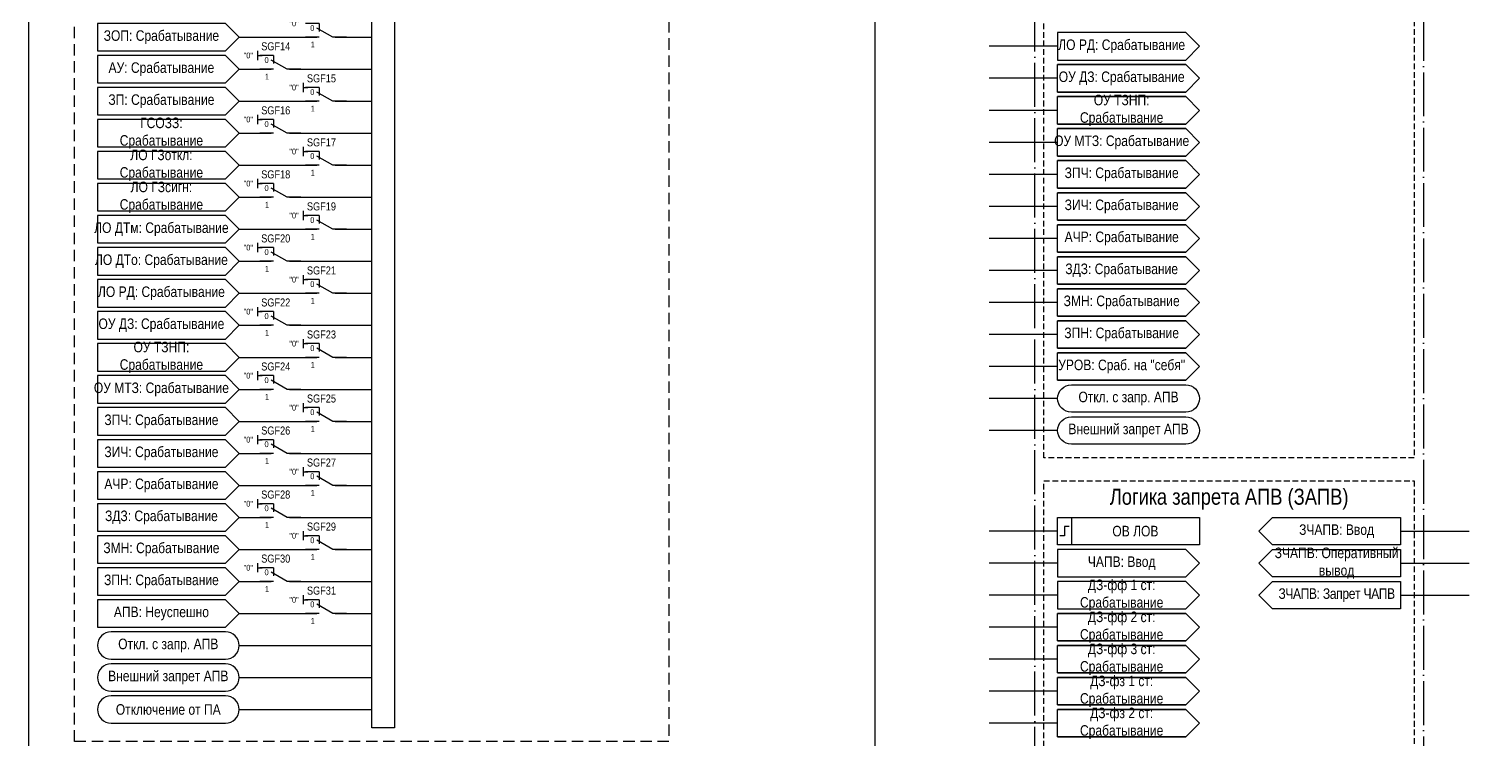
# Model space of a CAD drawing. Header units: millimetres. Extents: x -2568 to 301, y -166 to 1021.
# Drawn here: x -2509 to -2194, y 285.5 to 440.8 of the extents above; entities that cross this region are included whole.
import ezdxf
from ezdxf.enums import TextEntityAlignment as Align

# ---------------------------------------------------------------- set-up
doc = ezdxf.new("R2010")
doc.units = ezdxf.units.MM
doc.linetypes.add('ACAD_ISO04W100', pattern=[30, 24, -3, 0, -3])
doc.linetypes.add('штриховая2', pattern=[0.375, 0.25, -0.125])
doc.layers.add('TEXT', color=7, linetype='Continuous', lineweight=25)
doc.layers.add('Основная', color=7, linetype='Continuous')
doc.styles.add('2.5_Gost_RD', font='ARIALN.TTF', dxfattribs={"height": 2.5})
doc.styles.add('3.5_Gost_RD', font='ARIALN.TTF', dxfattribs={"height": 3.5})
doc.styles.add('Вывод', font='ARIALN.TTF', dxfattribs={"height": 2.5})
doc.styles.add('Компонент', font='ARIALN.TTF', dxfattribs={"height": 3.5})

# ---------------------------------------------------------------- blocks, each defined once
blk = doc.blocks.new('*U958')
at = {"layer": 'Основная', "color": 0}
blk.add_line((0, 0), (7, 4), dxfattribs=at)
at = {"layer": 'Основная', "ltscale": 0.35}
blk.add_line((6, 6), (6, 2.5), dxfattribs=at)
blk = doc.blocks.new('*U993')
at = {"layer": 'Основная', "color": 0}
for p, q in [((-3, 6), (-9, 6)), ((-3, 0), (-9, 0)), ((9, 0), (3, 0))]:
    blk.add_line(p, q, dxfattribs=at)
at = {"layer": 'Основная', "ltscale": 0.25, "xscale": -1}
blk.add_blockref('*U958', (3, 0), dxfattribs=at)
at = {"layer": 'Основная'}
for tag, height, style, p in [('В1', 2.5, 'Вывод', (-14, 6)), ('ОУ', 3.5, 'Компонент', (-2, 10)), ('В2', 2.5, 'Вывод', (-6, 4)), ('В3', 2.5, 'Вывод', (-6, 4))]:
    blk.add_attdef(tag, text='', height=height, dxfattribs=dict(at, style=style)).set_placement(p, align=Align.MIDDLE_CENTER)

msp = doc.modelspace()

# ---------------------------------------------------------------- linework, layer by layer
at = {"ltscale": 100}
for p, q in [((-2459, 436), (-2459, 434)), ((-2459, 435), (-2458, 435)), ((-2284, 437), (-2299, 437)), ((-2449, 429), (-2449, 427)), ((-2284, 430), (-2299, 430)), ((-2449, 428), (-2448, 428)), ((-2284, 423), (-2299, 423)), ((-2459, 422), (-2459, 420)), ((-2459, 421), (-2458, 421)), ((-2284, 416), (-2299, 416)), ((-2449, 415), (-2449, 413)), ((-2449, 414), (-2448, 414)), ((-2459, 408), (-2459, 406)), ((-2459, 407), (-2458, 407)), ((-2284, 409), (-2299, 409)), ((-2449, 401), (-2449, 399)), ((-2284, 402), (-2299, 402)), ((-2449, 400), (-2448, 400)), ((-2459, 394), (-2459, 392)), ((-2284, 395), (-2299, 395)), ((-2459, 393), (-2458, 393)), ((-2284, 388), (-2299, 388)), ((-2449, 387), (-2449, 385)), ((-2449, 386), (-2448, 386)), ((-2459, 380), (-2459, 378)), ((-2459, 379), (-2458, 379)), ((-2284, 381), (-2299, 381)), ((-2449, 373), (-2449, 371)), ((-2449, 372), (-2448, 372)), ((-2284, 374), (-2299, 374)), ((-2459, 366), (-2459, 364)), ((-2284, 367), (-2299, 367)), ((-2459, 365), (-2458, 365)), ((-2284, 360), (-2299, 360)), ((-2449, 359), (-2449, 357)), ((-2449, 358), (-2448, 358)), ((-2284, 353), (-2299, 353)), ((-2459, 352), (-2459, 350)), ((-2459, 351), (-2458, 351)), ((-2449, 345), (-2449, 343)), ((-2449, 344), (-2448, 344)), ((-2459, 338), (-2459, 336)), ((-2459, 337), (-2458, 337)), ((-2449, 331), (-2449, 329)), ((-2284, 331), (-2299, 331)), ((-2209, 331), (-2194, 331)), ((-2449, 330), (-2448, 330)), ((-2459, 324), (-2459, 322)), ((-2459, 323), (-2458, 323)), ((-2284, 324), (-2299, 324)), ((-2209, 324), (-2194, 324)), ((-2449, 317), (-2449, 315)), ((-2449, 316), (-2448, 316)), ((-2284, 317), (-2299, 317)), ((-2209, 317), (-2194, 317)), ((-2284, 310), (-2299, 310)), ((-2284, 303), (-2299, 303)), ((-2284, 296), (-2299, 296)), ((-2284, 289), (-2299, 289))]:
    msp.add_line(p, q, dxfattribs=at)
at = {"color": 3, "ltscale": 100}
msp.add_lwpolyline([(-2509, 1000), (-2324, 1000), (-2324, 0), (-2509, 0)], close=True, dxfattribs=at)
at = {"color": 251, "linetype": 'ACAD_ISO04W100', "lineweight": 30, "ltscale": 0.4, "true_color": 0x58595b}
msp.add_lwpolyline([(-2289, 1000), (-2204, 1000), (-2204, 85), (-2289, 85)], close=True, dxfattribs=at)
at = {"linetype": 'штриховая2', "ltscale": 5}
for points in [[(-2287, 602), (-2206, 602), (-2206, 347), (-2287, 347)], [(-2287, 342), (-2206, 342), (-2206, 87), (-2287, 87)]]:
    msp.add_lwpolyline(points, close=True, dxfattribs=at)
at = {"linetype": 'штриховая2', "ltscale": 10}
msp.add_lwpolyline([(-2499, 555), (-2369, 555), (-2369, 285), (-2499, 285)], close=True, dxfattribs=at)
at = {"ltscale": 100}
for points in [[(-2434, 481), (-2434, 527), (-2429, 527), (-2429, 288), (-2434, 288), (-2434, 481)], [(-2463, 439), (-2466, 442), (-2494, 442), (-2494, 436), (-2466, 436), (-2463, 439)], [(-2463, 439), (-2446, 439)], [(-2442, 439), (-2434, 439)], [(-2253, 437), (-2256, 440), (-2284, 440), (-2284, 434), (-2256, 434), (-2253, 437)], [(-2463, 432), (-2466, 435), (-2494, 435), (-2494, 429), (-2466, 429), (-2463, 432)], [(-2463, 432), (-2456, 432)], [(-2452, 432), (-2434, 432)], [(-2463, 425), (-2466, 428), (-2494, 428), (-2494, 422), (-2466, 422), (-2463, 425)], [(-2463, 425), (-2446, 425)], [(-2442, 425), (-2434, 425)], [(-2463, 418), (-2466, 421), (-2494, 421), (-2494, 415), (-2466, 415), (-2463, 418)], [(-2463, 418), (-2456, 418)], [(-2452, 418), (-2434, 418)], [(-2463, 411), (-2466, 414), (-2494, 414), (-2494, 408), (-2466, 408), (-2463, 411)], [(-2463, 411), (-2446, 411)], [(-2442, 411), (-2434, 411)], [(-2463, 404), (-2466, 407), (-2494, 407), (-2494, 401), (-2466, 401), (-2463, 404)], [(-2463, 404), (-2456, 404)], [(-2452, 404), (-2434, 404)], [(-2463, 397), (-2466, 400), (-2494, 400), (-2494, 394), (-2466, 394), (-2463, 397)], [(-2463, 397), (-2446, 397)], [(-2442, 397), (-2434, 397)], [(-2463, 390), (-2466, 393), (-2494, 393), (-2494, 387), (-2466, 387), (-2463, 390)], [(-2463, 390), (-2456, 390)], [(-2452, 390), (-2434, 390)], [(-2463, 383), (-2466, 386), (-2494, 386), (-2494, 380), (-2466, 380), (-2463, 383)], [(-2463, 383), (-2446, 383)], [(-2442, 383), (-2434, 383)], [(-2463, 376), (-2466, 379), (-2494, 379), (-2494, 373), (-2466, 373), (-2463, 376)], [(-2463, 376), (-2456, 376)], [(-2452, 376), (-2434, 376)], [(-2463, 369), (-2466, 372), (-2494, 372), (-2494, 366), (-2466, 366), (-2463, 369)], [(-2463, 369), (-2446, 369)], [(-2442, 369), (-2434, 369)], [(-2463, 362), (-2466, 365), (-2494, 365), (-2494, 359), (-2466, 359), (-2463, 362)], [(-2463, 362), (-2456, 362)], [(-2452, 362), (-2434, 362)], [(-2463, 355), (-2466, 358), (-2494, 358), (-2494, 352), (-2466, 352), (-2463, 355)], [(-2463, 355), (-2446, 355)], [(-2442, 355), (-2434, 355)], [(-2463, 348), (-2466, 351), (-2494, 351), (-2494, 345), (-2466, 345), (-2463, 348)], [(-2463, 348), (-2456, 348)], [(-2452, 348), (-2434, 348)], [(-2463, 341), (-2466, 344), (-2494, 344), (-2494, 338), (-2466, 338), (-2463, 341)], [(-2463, 341), (-2446, 341)], [(-2442, 341), (-2434, 341)], [(-2463, 334), (-2466, 337), (-2494, 337), (-2494, 331), (-2466, 331), (-2463, 334)], [(-2463, 334), (-2456, 334)], [(-2452, 334), (-2434, 334)], [(-2240, 331), (-2237, 334), (-2209, 334), (-2209, 328), (-2237, 328), (-2240, 331)], [(-2463, 327), (-2466, 330), (-2494, 330), (-2494, 324), (-2466, 324), (-2463, 327)], [(-2463, 327), (-2446, 327)], [(-2442, 327), (-2434, 327)], [(-2253, 324), (-2256, 327), (-2284, 327), (-2284, 321), (-2256, 321), (-2253, 324)], [(-2240, 324), (-2237, 327), (-2209, 327), (-2209, 321), (-2237, 321), (-2240, 324)], [(-2463, 320), (-2466, 323), (-2494, 323), (-2494, 317), (-2466, 317), (-2463, 320)], [(-2463, 320), (-2456, 320)], [(-2452, 320), (-2434, 320)], [(-2240, 317), (-2237, 320), (-2209, 320), (-2209, 314), (-2237, 314), (-2240, 317)], [(-2463, 313), (-2466, 316), (-2494, 316), (-2494, 310), (-2466, 310), (-2463, 313)], [(-2463, 313), (-2446, 313)], [(-2442, 313), (-2434, 313)], [(-2463, 306), (-2434, 306)], [(-2463, 299), (-2434, 299)], [(-2463, 292), (-2434, 292)]]:
    msp.add_lwpolyline(points, dxfattribs=at)
for points in [[(-2281, 357, -1), (-2281, 363), (-2256, 363, -1), (-2256, 357)], [(-2281, 350, -1), (-2281, 356), (-2256, 356, -1), (-2256, 350)], [(-2491, 303), (-2466, 303, 1), (-2466, 309), (-2491, 309, 1)], [(-2491, 296), (-2466, 296, 1), (-2466, 302), (-2491, 302, 1)], [(-2491, 289), (-2466, 289, 1), (-2466, 295), (-2491, 295, 1)]]:
    msp.add_lwpolyline(points, format="xyb", close=True, dxfattribs=at)
for points in [[(-2284, 334), (-2253, 334), (-2253, 328), (-2284, 328)], [(-2284, 334), (-2281, 334), (-2281, 328), (-2284, 328)]]:
    msp.add_lwpolyline(points, close=True, dxfattribs=at)
at = {"lineweight": 30, "ltscale": 100}
msp.add_lwpolyline([(-2281.5, 332), (-2282.5, 332), (-2282.5, 330), (-2283.5, 330)], dxfattribs=at)
at = {"layer": 'TEXT', "ltscale": 100}
for points in [[(-2284, 427), (-2256, 427), (-2253, 430), (-2256, 433), (-2284, 433), (-2256, 433), (-2253, 430), (-2256, 427), (-2284, 427), (-2284, 433)], [(-2284, 420), (-2256, 420), (-2253, 423), (-2256, 426), (-2284, 426), (-2256, 426), (-2253, 423), (-2256, 420), (-2284, 420), (-2284, 426)], [(-2284, 413), (-2256, 413), (-2253, 416), (-2256, 419), (-2284, 419), (-2256, 419), (-2253, 416), (-2256, 413), (-2284, 413), (-2284, 419)], [(-2284, 406), (-2256, 406), (-2253, 409), (-2256, 412), (-2284, 412), (-2256, 412), (-2253, 409), (-2256, 406), (-2284, 406), (-2284, 412)], [(-2284, 399), (-2256, 399), (-2253, 402), (-2256, 405), (-2284, 405), (-2256, 405), (-2253, 402), (-2256, 399), (-2284, 399), (-2284, 405)], [(-2284, 392), (-2256, 392), (-2253, 395), (-2256, 398), (-2284, 398), (-2256, 398), (-2253, 395), (-2256, 392), (-2284, 392), (-2284, 398)], [(-2284, 385), (-2256, 385), (-2253, 388), (-2256, 391), (-2284, 391), (-2256, 391), (-2253, 388), (-2256, 385), (-2284, 385), (-2284, 391)], [(-2284, 378), (-2256, 378), (-2253, 381), (-2256, 384), (-2284, 384), (-2256, 384), (-2253, 381), (-2256, 378), (-2284, 378), (-2284, 384)], [(-2284, 371), (-2256, 371), (-2253, 374), (-2256, 377), (-2284, 377), (-2256, 377), (-2253, 374), (-2256, 371), (-2284, 371), (-2284, 377)], [(-2284, 364), (-2256, 364), (-2253, 367), (-2256, 370), (-2284, 370), (-2256, 370), (-2253, 367), (-2256, 364), (-2284, 364), (-2284, 370)], [(-2284, 307), (-2256, 307), (-2253, 310), (-2256, 313), (-2284, 313), (-2256, 313), (-2253, 310), (-2256, 307), (-2284, 307), (-2284, 313)], [(-2284, 300), (-2256, 300), (-2253, 303), (-2256, 306), (-2284, 306), (-2256, 306), (-2253, 303), (-2256, 300), (-2284, 300), (-2284, 306)], [(-2284, 293), (-2256, 293), (-2253, 296), (-2256, 299), (-2284, 299), (-2256, 299), (-2253, 296), (-2256, 293), (-2284, 293), (-2284, 299)], [(-2284, 286), (-2256, 286), (-2253, 289), (-2256, 292), (-2284, 292), (-2256, 292), (-2253, 289), (-2256, 286), (-2284, 286), (-2284, 292)]]:
    msp.add_lwpolyline(points, dxfattribs=at)
msp.add_lwpolyline([(-2284, 320), (-2284, 314), (-2256, 314), (-2253, 317), (-2256, 320)], close=True, dxfattribs=at)

# ---------------------------------------------------------------- block references
at = {"layer": 'Основная', "ltscale": 0.25}
ref = msp.add_blockref('*U993', (-2444, 439), dxfattribs=dict(at, xscale=0.5, yscale=0.5, zscale=0.5))
ref.add_attrib('ОУ', 'SGF13', dxfattribs={"height": 1.75, "style": 'Компонент'}).set_placement((-2445, 444), align=Align.MIDDLE_CENTER)
ref.add_attrib('В1', '"0"', dxfattribs={"height": 1.25, "style": 'Вывод'}).set_placement((-2451, 442), align=Align.MIDDLE_CENTER)
ref.add_attrib('В2', '0', dxfattribs={"height": 1.25, "style": 'Вывод'}).set_placement((-2447, 441), align=Align.MIDDLE_CENTER)
ref = msp.add_blockref('*U993', (-2454, 432), dxfattribs=dict(at, xscale=0.5, yscale=0.5, zscale=0.5))
ref.add_attrib('ОУ', 'SGF14', dxfattribs={"height": 1.75, "style": 'Компонент'}).set_placement((-2455, 437), align=Align.MIDDLE_CENTER)
ref.add_attrib('В1', '"0"', dxfattribs={"height": 1.25, "style": 'Вывод'}).set_placement((-2461, 435), align=Align.MIDDLE_CENTER)
ref.add_attrib('В2', '0', dxfattribs={"height": 1.25, "style": 'Вывод'}).set_placement((-2457, 434), align=Align.MIDDLE_CENTER)
ref = msp.add_blockref('*U993', (-2444, 425), dxfattribs=dict(at, xscale=0.5, yscale=0.5, zscale=0.5))
ref.add_attrib('ОУ', 'SGF15', dxfattribs={"height": 1.75, "style": 'Компонент'}).set_placement((-2445, 430), align=Align.MIDDLE_CENTER)
ref.add_attrib('В1', '"0"', dxfattribs={"height": 1.25, "style": 'Вывод'}).set_placement((-2451, 428), align=Align.MIDDLE_CENTER)
ref.add_attrib('В2', '0', dxfattribs={"height": 1.25, "style": 'Вывод'}).set_placement((-2447, 427), align=Align.MIDDLE_CENTER)
ref = msp.add_blockref('*U993', (-2454, 418), dxfattribs=dict(at, xscale=0.5, yscale=0.5, zscale=0.5))
ref.add_attrib('ОУ', 'SGF16', dxfattribs={"height": 1.75, "style": 'Компонент'}).set_placement((-2455, 423), align=Align.MIDDLE_CENTER)
ref.add_attrib('В1', '"0"', dxfattribs={"height": 1.25, "style": 'Вывод'}).set_placement((-2461, 421), align=Align.MIDDLE_CENTER)
ref.add_attrib('В2', '0', dxfattribs={"height": 1.25, "style": 'Вывод'}).set_placement((-2457, 420), align=Align.MIDDLE_CENTER)
ref = msp.add_blockref('*U993', (-2444, 411), dxfattribs=dict(at, xscale=0.5, yscale=0.5, zscale=0.5))
ref.add_attrib('ОУ', 'SGF17', dxfattribs={"height": 1.75, "style": 'Компонент'}).set_placement((-2445, 416), align=Align.MIDDLE_CENTER)
ref.add_attrib('В1', '"0"', dxfattribs={"height": 1.25, "style": 'Вывод'}).set_placement((-2451, 414), align=Align.MIDDLE_CENTER)
ref.add_attrib('В2', '0', dxfattribs={"height": 1.25, "style": 'Вывод'}).set_placement((-2447, 413), align=Align.MIDDLE_CENTER)
ref = msp.add_blockref('*U993', (-2454, 404), dxfattribs=dict(at, xscale=0.5, yscale=0.5, zscale=0.5))
ref.add_attrib('ОУ', 'SGF18', dxfattribs={"height": 1.75, "style": 'Компонент'}).set_placement((-2455, 409), align=Align.MIDDLE_CENTER)
ref.add_attrib('В1', '"0"', dxfattribs={"height": 1.25, "style": 'Вывод'}).set_placement((-2461, 407), align=Align.MIDDLE_CENTER)
ref.add_attrib('В2', '0', dxfattribs={"height": 1.25, "style": 'Вывод'}).set_placement((-2457, 406), align=Align.MIDDLE_CENTER)
ref = msp.add_blockref('*U993', (-2444, 397), dxfattribs=dict(at, xscale=0.5, yscale=0.5, zscale=0.5))
ref.add_attrib('ОУ', 'SGF19', dxfattribs={"height": 1.75, "style": 'Компонент'}).set_placement((-2445, 402), align=Align.MIDDLE_CENTER)
ref.add_attrib('В1', '"0"', dxfattribs={"height": 1.25, "style": 'Вывод'}).set_placement((-2451, 400), align=Align.MIDDLE_CENTER)
ref.add_attrib('В2', '0', dxfattribs={"height": 1.25, "style": 'Вывод'}).set_placement((-2447, 399), align=Align.MIDDLE_CENTER)
ref = msp.add_blockref('*U993', (-2454, 390), dxfattribs=dict(at, xscale=0.5, yscale=0.5, zscale=0.5))
ref.add_attrib('ОУ', 'SGF20', dxfattribs={"height": 1.75, "style": 'Компонент'}).set_placement((-2455, 395), align=Align.MIDDLE_CENTER)
ref.add_attrib('В1', '"0"', dxfattribs={"height": 1.25, "style": 'Вывод'}).set_placement((-2461, 393), align=Align.MIDDLE_CENTER)
ref.add_attrib('В2', '0', dxfattribs={"height": 1.25, "style": 'Вывод'}).set_placement((-2457, 392), align=Align.MIDDLE_CENTER)
ref = msp.add_blockref('*U993', (-2444, 383), dxfattribs=dict(at, xscale=0.5, yscale=0.5, zscale=0.5))
ref.add_attrib('ОУ', 'SGF21', dxfattribs={"height": 1.75, "style": 'Компонент'}).set_placement((-2445, 388), align=Align.MIDDLE_CENTER)
ref.add_attrib('В1', '"0"', dxfattribs={"height": 1.25, "style": 'Вывод'}).set_placement((-2451, 386), align=Align.MIDDLE_CENTER)
ref.add_attrib('В2', '0', dxfattribs={"height": 1.25, "style": 'Вывод'}).set_placement((-2447, 385), align=Align.MIDDLE_CENTER)
ref = msp.add_blockref('*U993', (-2454, 376), dxfattribs=dict(at, xscale=0.5, yscale=0.5, zscale=0.5))
ref.add_attrib('ОУ', 'SGF22', dxfattribs={"height": 1.75, "style": 'Компонент'}).set_placement((-2455, 381), align=Align.MIDDLE_CENTER)
ref.add_attrib('В1', '"0"', dxfattribs={"height": 1.25, "style": 'Вывод'}).set_placement((-2461, 379), align=Align.MIDDLE_CENTER)
ref.add_attrib('В2', '0', dxfattribs={"height": 1.25, "style": 'Вывод'}).set_placement((-2457, 378), align=Align.MIDDLE_CENTER)
ref = msp.add_blockref('*U993', (-2444, 369), dxfattribs=dict(at, xscale=0.5, yscale=0.5, zscale=0.5))
ref.add_attrib('ОУ', 'SGF23', dxfattribs={"height": 1.75, "style": 'Компонент'}).set_placement((-2445, 374), align=Align.MIDDLE_CENTER)
ref.add_attrib('В1', '"0"', dxfattribs={"height": 1.25, "style": 'Вывод'}).set_placement((-2451, 372), align=Align.MIDDLE_CENTER)
ref.add_attrib('В2', '0', dxfattribs={"height": 1.25, "style": 'Вывод'}).set_placement((-2447, 371), align=Align.MIDDLE_CENTER)
ref = msp.add_blockref('*U993', (-2454, 362), dxfattribs=dict(at, xscale=0.5, yscale=0.5, zscale=0.5))
ref.add_attrib('ОУ', 'SGF24', dxfattribs={"height": 1.75, "style": 'Компонент'}).set_placement((-2455, 367), align=Align.MIDDLE_CENTER)
ref.add_attrib('В1', '"0"', dxfattribs={"height": 1.25, "style": 'Вывод'}).set_placement((-2461, 365), align=Align.MIDDLE_CENTER)
ref.add_attrib('В2', '0', dxfattribs={"height": 1.25, "style": 'Вывод'}).set_placement((-2457, 364), align=Align.MIDDLE_CENTER)
ref = msp.add_blockref('*U993', (-2444, 355), dxfattribs=dict(at, xscale=0.5, yscale=0.5, zscale=0.5))
ref.add_attrib('ОУ', 'SGF25', dxfattribs={"height": 1.75, "style": 'Компонент'}).set_placement((-2445, 360), align=Align.MIDDLE_CENTER)
ref.add_attrib('В1', '"0"', dxfattribs={"height": 1.25, "style": 'Вывод'}).set_placement((-2451, 358), align=Align.MIDDLE_CENTER)
ref.add_attrib('В2', '0', dxfattribs={"height": 1.25, "style": 'Вывод'}).set_placement((-2447, 357), align=Align.MIDDLE_CENTER)
ref = msp.add_blockref('*U993', (-2454, 348), dxfattribs=dict(at, xscale=0.5, yscale=0.5, zscale=0.5))
ref.add_attrib('ОУ', 'SGF26', dxfattribs={"height": 1.75, "style": 'Компонент'}).set_placement((-2455, 353), align=Align.MIDDLE_CENTER)
ref.add_attrib('В1', '"0"', dxfattribs={"height": 1.25, "style": 'Вывод'}).set_placement((-2461, 351), align=Align.MIDDLE_CENTER)
ref.add_attrib('В2', '0', dxfattribs={"height": 1.25, "style": 'Вывод'}).set_placement((-2457, 350), align=Align.MIDDLE_CENTER)
ref = msp.add_blockref('*U993', (-2444, 341), dxfattribs=dict(at, xscale=0.5, yscale=0.5, zscale=0.5))
ref.add_attrib('ОУ', 'SGF27', dxfattribs={"height": 1.75, "style": 'Компонент'}).set_placement((-2445, 346), align=Align.MIDDLE_CENTER)
ref.add_attrib('В1', '"0"', dxfattribs={"height": 1.25, "style": 'Вывод'}).set_placement((-2451, 344), align=Align.MIDDLE_CENTER)
ref.add_attrib('В2', '0', dxfattribs={"height": 1.25, "style": 'Вывод'}).set_placement((-2447, 343), align=Align.MIDDLE_CENTER)
ref = msp.add_blockref('*U993', (-2454, 334), dxfattribs=dict(at, xscale=0.5, yscale=0.5, zscale=0.5))
ref.add_attrib('ОУ', 'SGF28', dxfattribs={"height": 1.75, "style": 'Компонент'}).set_placement((-2455, 339), align=Align.MIDDLE_CENTER)
ref.add_attrib('В1', '"0"', dxfattribs={"height": 1.25, "style": 'Вывод'}).set_placement((-2461, 337), align=Align.MIDDLE_CENTER)
ref.add_attrib('В2', '0', dxfattribs={"height": 1.25, "style": 'Вывод'}).set_placement((-2457, 336), align=Align.MIDDLE_CENTER)
ref = msp.add_blockref('*U993', (-2444, 327), dxfattribs=dict(at, xscale=0.5, yscale=0.5, zscale=0.5))
ref.add_attrib('ОУ', 'SGF29', dxfattribs={"height": 1.75, "style": 'Компонент'}).set_placement((-2445, 332), align=Align.MIDDLE_CENTER)
ref.add_attrib('В1', '"0"', dxfattribs={"height": 1.25, "style": 'Вывод'}).set_placement((-2451, 330), align=Align.MIDDLE_CENTER)
ref.add_attrib('В2', '0', dxfattribs={"height": 1.25, "style": 'Вывод'}).set_placement((-2447, 329), align=Align.MIDDLE_CENTER)
ref = msp.add_blockref('*U993', (-2454, 320), dxfattribs=dict(at, xscale=0.5, yscale=0.5, zscale=0.5))
ref.add_attrib('ОУ', 'SGF30', dxfattribs={"height": 1.75, "style": 'Компонент'}).set_placement((-2455, 325), align=Align.MIDDLE_CENTER)
ref.add_attrib('В1', '"0"', dxfattribs={"height": 1.25, "style": 'Вывод'}).set_placement((-2461, 323), align=Align.MIDDLE_CENTER)
ref.add_attrib('В2', '0', dxfattribs={"height": 1.25, "style": 'Вывод'}).set_placement((-2457, 322), align=Align.MIDDLE_CENTER)
ref = msp.add_blockref('*U993', (-2444, 313), dxfattribs=dict(at, xscale=0.5, yscale=0.5, zscale=0.5))
ref.add_attrib('ОУ', 'SGF31', dxfattribs={"height": 1.75, "style": 'Компонент'}).set_placement((-2445, 318), align=Align.MIDDLE_CENTER)
ref.add_attrib('В1', '"0"', dxfattribs={"height": 1.25, "style": 'Вывод'}).set_placement((-2451, 316), align=Align.MIDDLE_CENTER)
ref.add_attrib('В2', '0', dxfattribs={"height": 1.25, "style": 'Вывод'}).set_placement((-2447, 315), align=Align.MIDDLE_CENTER)

# ---------------------------------------------------------------- texts
at = {"ltscale": 100, "char_height": 1.25, "attachment_point": 1, "style": '3.5_Gost_RD'}
for insert in [(-2447.36, 438), (-2457.36, 431), (-2447.36, 424), (-2447.36, 410), (-2457.36, 403), (-2447.36, 396), (-2457.36, 389), (-2447.36, 382), (-2457.36, 375), (-2447.36, 368), (-2457.36, 361), (-2447.36, 354), (-2457.36, 347), (-2447.36, 340), (-2457.36, 333), (-2447.36, 326), (-2457.36, 319), (-2447.36, 312)]:
    msp.add_mtext_dynamic_manual_height_columns('1', width=2, gutter_width=17.5, heights=[0], dxfattribs=dict(at, insert=insert))
at = {"ltscale": 100, "char_height": 2.3, "attachment_point": 5, "style": '2.5_Gost_RD'}
for s, insert, width in [('Откл. с запр. АПВ', (-2268.5, 360), 31), ('Внешний запрет АПВ', (-2268.5, 353), 31), ('{\\T0.95;ЗЧАПВ: Запрет ЧАПВ}', (-2223, 317), 28), ('Откл. с запр. АПВ', (-2478.5, 306), 31), ('Внешний запрет АПВ', (-2478.5, 299), 31), ('Отключение от ПА', (-2478.5, 292), 31)]:
    msp.add_mtext(s, dxfattribs=dict(at, insert=insert, width=width))
at = {"color": 30, "ltscale": 100, "insert": (-2246.5, 338), "char_height": 3.5, "width": 81, "attachment_point": 5, "style": '3.5_Gost_RD'}
msp.add_mtext('Логика запрета АПВ (ЗАПВ)', dxfattribs=at)
at = {"layer": 'TEXT', "color": 0, "ltscale": 100, "char_height": 2.3, "width": 28, "attachment_point": 5, "style": '2.5_Gost_RD'}
for s, insert in [('{\\C256;ЗОП: Срабатывание}', (-2480, 439)), ('{\\C256;ЛО РД: Срабатывание}', (-2270, 437)), ('{\\C256;АУ: Срабатывание}', (-2480, 432)), ('{\\C256;ОУ ДЗ: Срабатывание }', (-2270, 430)), ('{\\C256;ЗП: Срабатывание}', (-2480, 425)), ('{\\C256;ОУ ТЗНП: Срабатывание }', (-2270, 423)), ('{\\C256;ГСОЗЗ: \\PСрабатывание}', (-2480, 418)), ('{\\C256;ОУ МТЗ: Срабатывание }', (-2270, 416)), ('{\\C256;ЛО ГЗоткл:\\PСрабатывание}', (-2480, 411)), ('{\\C256;ЗПЧ: Срабатывание }', (-2270, 409)), ('{\\C256;ЛО ГЗсигн:\\PСрабатывание}', (-2480, 404)), ('{\\C256;ЗИЧ: Срабатывание }', (-2270, 402)), ('{\\C256;ЛО ДТм: Срабатывание}', (-2480, 397)), ('{\\C256;АЧР: Срабатывание}', (-2270, 395)), ('{\\C256;ЛО ДТо: Срабатывание}', (-2480, 390)), ('{\\C256;ЗДЗ: Срабатывание }', (-2270, 388)), ('{\\C256;ЛО РД: Срабатывание}', (-2480, 383)), ('{\\C256;ЗМН: Срабатывание}', (-2270, 381)), ('{\\C256;ОУ ДЗ: Срабатывание }', (-2480, 376)), ('{\\C256;ЗПН: Срабатывание}', (-2270, 374)), ('{\\C256;ОУ ТЗНП: Срабатывание }', (-2480, 369)), ('{\\C256;УРОВ: Сраб. на "себя"}', (-2270, 367)), ('{\\C256;ОУ МТЗ: Срабатывание }', (-2480, 362)), ('{\\C256;ЗПЧ: Срабатывание }', (-2480, 355)), ('{\\C256;ЗИЧ: Срабатывание }', (-2480, 348)), ('{\\C256;АЧР: Срабатывание }', (-2480, 341)), ('{\\C256;ЗДЗ: Срабатывание }', (-2480, 334)), ('{\\C256;ОВ ЛОВ}', (-2267, 331)), ('{\\C256;ЗМН: Срабатывание}', (-2480, 327)), ('{\\C256;ЗПН: Срабатывание}', (-2480, 320)), ('{\\C256;АПВ: Неуспешно}', (-2480, 313)), ('{\\C256;ДЗ-фф 2 ст: Срабатывание}', (-2270, 310)), ('{\\C256;ДЗ-фф 3 ст: Срабатывание}', (-2270, 303)), ('{\\C256;ДЗ-фз 1 ст: Срабатывание}', (-2270, 296)), ('{\\C256;ДЗ-фз 2 ст: Срабатывание}', (-2270, 289))]:
    msp.add_mtext(s, dxfattribs=dict(at, insert=insert))
at = {"layer": 'TEXT', "ltscale": 100, "char_height": 2.3, "width": 28, "attachment_point": 5, "style": '2.5_Gost_RD'}
for s, insert in [('ЗЧАПВ: Ввод', (-2223, 331)), ('ЧАПВ: Ввод', (-2270, 324)), ('ЗЧАПВ: Оперативный вывод', (-2223, 324)), ('ДЗ-фф 1 ст: Срабатывание', (-2270, 317))]:
    msp.add_mtext(s, dxfattribs=dict(at, insert=insert))

doc.saveas('drawing.dxf')
